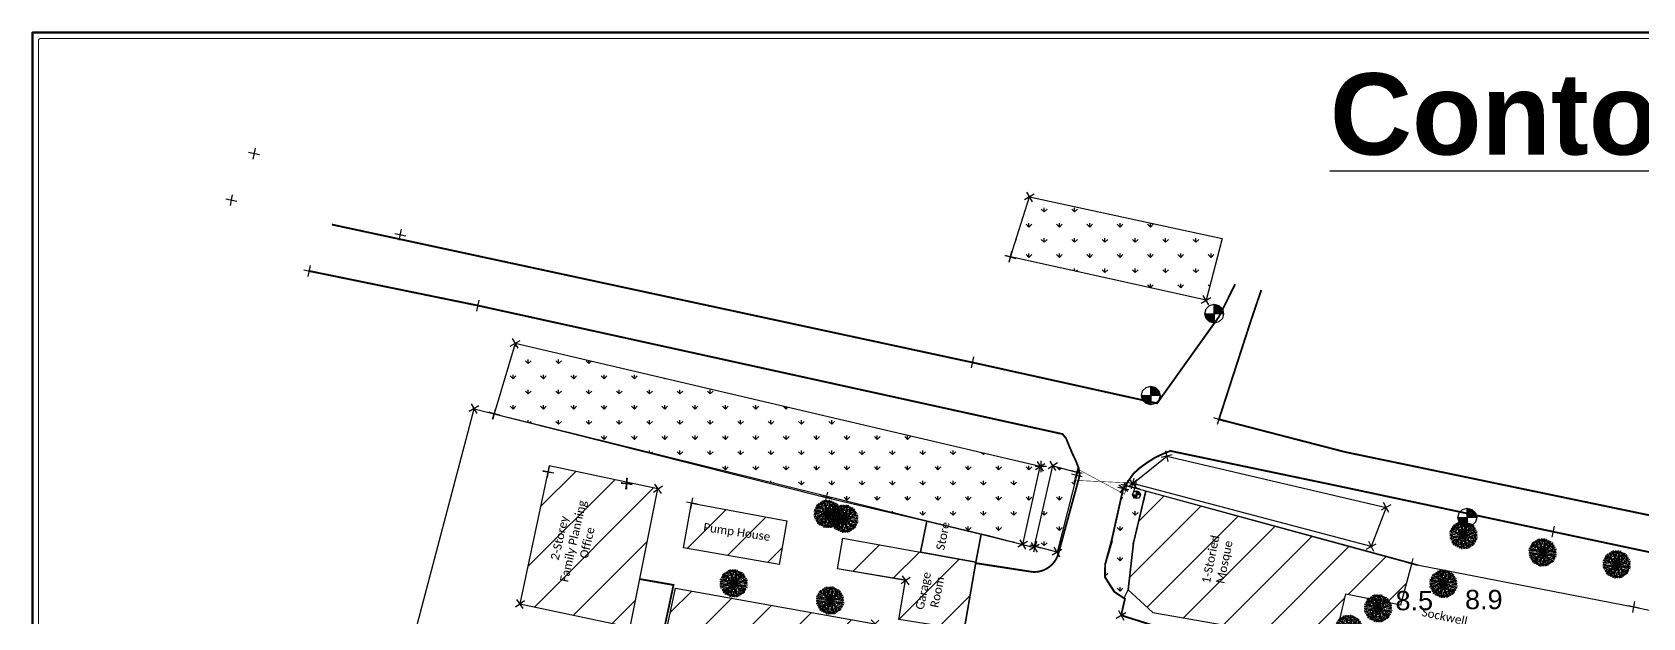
# Model space of a CAD drawing. Header units: metres. Extents: x 347471 to 695982, y 2547992 to 5097170.
# Drawn here: x 348286.7 to 348440.1, y 2548594.7 to 2548650.6 of the extents above; entities that cross this region are included whole.
import ezdxf
from ezdxf.enums import TextEntityAlignment as Align

# ---------------------------------------------------------------- set-up
doc = ezdxf.new("R2010")
doc.units = ezdxf.units.M
doc.linetypes.add('SFTR_dash-dot-dot', pattern=[21, 12, -3, 0, -3, 0, -3])
doc.linetypes.add('SFTR_thick (heavy)', pattern=[0])
for name, color, linetype in [('Bituminous Road', 16, 'SFTR_dash-dot-dot'), ('Boundary Wall', 30, 'SFTR_thick (heavy)'), ('Earthen Road1', 3, 'Continuous'), ('Electric Pole', 1, 'Continuous'), ('FPO', 16, 'Continuous'), ('FPO_BLDG', 16, 'Continuous'), ('GARDEN1', 96, 'Continuous'), ('GARDEN3', 96, 'Continuous'), ('Gate', 1, 'Continuous'), ('GRAGE', 16, 'Continuous'), ('MSQ', 1, 'Continuous'), ('PARKING', 176, 'Continuous'), ('PHOUSE', 176, 'Continuous'), ('pucca building', 140, 'Continuous'), ('Semi Pacca', 7, 'Continuous'), ('text 2', 7, 'Continuous'), ('V-NODE-TREE', 62, 'Continuous')]:
    doc.layers.add(name, color=color, linetype=linetype)
doc.layers.add('Frame', color=7, linetype='Continuous', lineweight=30, true_color=0xff6d34)
doc.layers.add('Paved Road', color=201, linetype='Continuous', lineweight=18)
doc.layers.add('Property Line', color=1, linetype='Continuous', lineweight=30)
doc.styles.add('SFTR_Arial', font='arial.ttf')
pattern_1 = [(90, (465.0107, -6.7616), (-1.4458212353, 1.4458212353), [0.38338125, -2.5082612206]), (45, (465.0107, -6.7616), (-1.4458212355, 1.4458212355), [0.38338125, -1.66131875]), (135, (465.0107, -6.7616), (-1.4458212355, -1.4458212355), [0.38338125, -1.66131875])]
pattern_2 = [(45, (465.0107, -6.7616), (-2.2450640303, 2.2450640303), [])]

# ---------------------------------------------------------------- blocks, each defined once
blk = doc.blocks.new('Cross')
at = {"color": 0, "linetype": 'Continuous', "flags": 128}
for points in [[(0.54, 0), (-0.53, 0)], [(0, 0.53), (0, -0.53)]]:
    blk.add_lwpolyline(points, dxfattribs=at)
blk = doc.blocks.new('Benchmark')
at = {"linetype": 'Continuous'}
for points in [[(0, 0), (0, 1.8), (0.9, 1.55), (1.55, 0.9), (1.8, 0)], [(0, 0), (0, -1.8), (-0.9, -1.55), (-1.55, -0.9), (-1.8, 0)]]:
    blk.add_hatch(color=0, dxfattribs=at).paths.add_polyline_path(points)
at = {"color": 0, "linetype": 'Continuous', "flags": 128}
for points in [[(-1.8, 0), (-1.55, 0.9), (-0.9, 1.55), (0, 1.8), (0.9, 1.55), (1.55, 0.9), (1.8, 0), (1.55, -0.9), (0.9, -1.55), (0, -1.8), (-0.9, -1.55), (-1.55, -0.9)], [(0, 0), (0, -1.8), (-0.9, -1.55), (-1.55, -0.9), (-1.8, 0)], [(0, 0), (0, 1.8), (0.9, 1.55), (1.55, 0.9), (1.8, 0)]]:
    blk.add_lwpolyline(points, close=True, dxfattribs=at)
blk = doc.blocks.new('Tree 6')
at = {"color": 0, "linetype": 'ByBlock', "lineweight": -2}
for p, q in [((-0.092, 0.014), (-0.121, 0.015)), ((-0.089, 0.03), (-0.118, 0.039)), ((-0.069, 0.015), (-0.117, 0.025)), ((-0.1, 0.008), (-0.116, 0.006)), ((-0.091, 0.041), (-0.112, 0.052)), ((-0.09, 0.049), (-0.11, 0.058)), ((-0.048, 0.019), (-0.102, 0.04)), ((-0.083, 0.057), (-0.098, 0.064)), ((-0.073, 0.058), (-0.097, 0.073)), ((-0.044, 0.002), (-0.094, 0.005)), ((-0.052, 0.048), (-0.089, 0.08)), ((-0.044, 0.024), (-0.085, 0.046)), ((-0.062, 0.07), (-0.083, 0.093)), ((-0.037, 0.024), (-0.079, 0.051)), ((-0.058, 0.08), (-0.071, 0.101)), ((-0.032, 0.041), (-0.069, 0.086)), ((-0.054, 0.087), (-0.066, 0.106)), ((-0.019, 0.005), (-0.057, 0.015)), ((-0.043, 0.09), (-0.053, 0.104)), ((-0.026, 0.043), (-0.051, 0.082)), ((-0.034, 0.087), (-0.048, 0.112)), ((-0.02, 0.039), (-0.043, 0.084)), ((0, 0), (-0.042, -0.001)), ((-0.014, 0.014), (-0.041, 0.042)), ((-0.021, 0.067), (-0.037, 0.114)), ((0, 0), (-0.037, 0.02)), ((0, 0), (-0.036, -0.022)), ((0, 0), (-0.034, 0.002)), ((0, 0), (-0.03, -0.015)), ((0, 0), (-0.028, 0.018)), ((-0.018, 0.092), (-0.025, 0.121)), ((0, 0), (-0.022, 0.036)), ((0, 0), (-0.02, -0.037)), ((0, 0), (-0.018, -0.028)), ((-0.007, 0.051), (-0.016, 0.109)), ((-0.005, 0.019), (-0.015, 0.057)), ((0, 0), (-0.015, 0.03)), ((-0.01, 0.099), (-0.011, 0.123)), ((-0.003, 0.102), (-0.004, 0.124)), ((-0.001, 0.05), (-0.003, 0.096)), ((0, 0), (-0.002, -0.034)), ((0, 0), (-0.001, 0.042)), ((0, 0), (0.02, 0.037)), ((0, 0), (0.002, 0.034)), ((0, 0), (0.018, 0.028)), ((0, 0), (0.036, 0.022)), ((0, 0), (0.03, 0.015)), ((0, 0), (0.042, 0.001)), ((0, 0), (0.015, -0.03)), ((0, 0), (0.001, -0.042)), ((0, 0), (0.034, -0.002)), ((0, 0), (0.037, -0.02)), ((0, 0), (0.028, -0.018)), ((0, 0), (0.022, -0.036)), ((0.002, 0.044), (0.005, 0.094)), ((0.005, 0.019), (0.015, 0.057)), ((0.008, 0.1), (0.006, 0.116)), ((0.014, 0.092), (0.015, 0.121)), ((0.014, 0.014), (0.042, 0.041)), ((0.015, 0.069), (0.025, 0.117)), ((0.019, 0.048), (0.04, 0.102)), ((0.019, 0.005), (0.057, 0.015)), ((0.024, 0.044), (0.046, 0.085)), ((0.024, 0.037), (0.051, 0.079)), ((0.03, 0.089), (0.039, 0.118)), ((0.039, 0.02), (0.084, 0.043)), ((0.041, 0.091), (0.052, 0.112)), ((0.041, 0.032), (0.086, 0.069)), ((0.043, 0.026), (0.082, 0.051)), ((0.048, 0.052), (0.08, 0.089)), ((0.049, 0.09), (0.058, 0.11)), ((0.05, 0.001), (0.096, 0.003)), ((0.051, 0.007), (0.109, 0.016)), ((0.057, 0.083), (0.064, 0.098)), ((0.058, 0.073), (0.073, 0.097)), ((0.067, 0.021), (0.114, 0.037)), ((0.07, 0.062), (0.093, 0.083)), ((0.08, 0.058), (0.101, 0.071)), ((0.087, 0.054), (0.106, 0.066)), ((0.087, 0.034), (0.112, 0.048)), ((0.09, 0.043), (0.104, 0.053)), ((0.092, 0.018), (0.121, 0.025)), ((0.099, 0.01), (0.123, 0.011)), ((0.102, 0.003), (0.124, 0.004)), ((-0.102, -0.003), (-0.124, -0.004)), ((-0.099, -0.01), (-0.123, -0.011)), ((-0.092, -0.018), (-0.121, -0.025)), ((-0.067, -0.021), (-0.114, -0.037)), ((-0.087, -0.034), (-0.112, -0.048)), ((-0.051, -0.007), (-0.109, -0.016)), ((-0.087, -0.054), (-0.106, -0.066)), ((-0.09, -0.043), (-0.104, -0.053)), ((-0.08, -0.058), (-0.101, -0.071)), ((-0.05, -0.001), (-0.096, -0.003)), ((-0.07, -0.062), (-0.093, -0.083)), ((-0.041, -0.032), (-0.086, -0.069)), ((-0.039, -0.02), (-0.084, -0.043)), ((-0.043, -0.026), (-0.082, -0.051)), ((-0.048, -0.052), (-0.08, -0.089)), ((-0.058, -0.073), (-0.073, -0.097)), ((-0.057, -0.083), (-0.064, -0.098)), ((-0.049, -0.09), (-0.058, -0.11)), ((-0.019, -0.005), (-0.057, -0.015)), ((-0.041, -0.091), (-0.052, -0.112)), ((-0.024, -0.037), (-0.051, -0.079)), ((-0.024, -0.044), (-0.046, -0.085)), ((-0.014, -0.014), (-0.042, -0.041)), ((-0.019, -0.048), (-0.04, -0.102)), ((-0.03, -0.089), (-0.039, -0.118)), ((-0.015, -0.069), (-0.025, -0.117)), ((-0.005, -0.019), (-0.015, -0.057)), ((-0.014, -0.092), (-0.015, -0.121)), ((-0.008, -0.1), (-0.006, -0.116)), ((-0.002, -0.044), (-0.005, -0.094)), ((0.001, -0.05), (0.003, -0.096)), ((0.003, -0.102), (0.004, -0.124)), ((0.005, -0.019), (0.015, -0.057)), ((0.007, -0.051), (0.016, -0.109)), ((0.01, -0.099), (0.011, -0.123)), ((0.014, -0.014), (0.041, -0.042)), ((0.018, -0.092), (0.025, -0.121)), ((0.019, -0.005), (0.057, -0.015)), ((0.02, -0.039), (0.043, -0.084)), ((0.021, -0.067), (0.037, -0.114)), ((0.026, -0.043), (0.051, -0.082)), ((0.032, -0.041), (0.069, -0.086)), ((0.034, -0.087), (0.048, -0.112)), ((0.037, -0.024), (0.079, -0.051)), ((0.043, -0.09), (0.053, -0.104)), ((0.044, -0.002), (0.094, -0.005)), ((0.044, -0.024), (0.085, -0.046)), ((0.048, -0.019), (0.102, -0.04)), ((0.052, -0.048), (0.089, -0.08)), ((0.054, -0.087), (0.066, -0.106)), ((0.058, -0.08), (0.071, -0.101)), ((0.062, -0.07), (0.083, -0.093)), ((0.069, -0.015), (0.117, -0.025)), ((0.073, -0.058), (0.097, -0.073)), ((0.083, -0.057), (0.098, -0.064)), ((0.089, -0.03), (0.118, -0.039)), ((0.09, -0.049), (0.11, -0.058)), ((0.091, -0.041), (0.112, -0.052)), ((0.092, -0.014), (0.121, -0.015)), ((0.1, -0.008), (0.116, -0.006))]:
    blk.add_line(p, q, dxfattribs=at)

msp = doc.modelspace()

# ---------------------------------------------------------------- hatches: boundary and pattern name
at = {"layer": 'Gate', "true_color": 0x7aafdf}
h = msp.add_hatch(dxfattribs=at)
h.set_pattern_fill('ANSI31', color=143)
h.set_pattern_definition(pattern_2)
h.paths.add_polyline_path([(348343.64, 2548593.833), (348346.292, 2548607.024), (348346.292, 2548607.024), (348343.896, 2548607.532), (348343.319, 2548607.532), (348343.319, 2548607.655), (348335.987, 2548609.211), (348335.86, 2548608.62), (348335.826, 2548608.625), (348333.156, 2548596.049)])
h.paths.add_polyline_path([(348331.84, 2548582.779), (348333.685, 2548590.865), (348337.59, 2548589.974), (348335.745, 2548581.888)], flags=9)
h = msp.add_hatch(dxfattribs=at)
h.set_pattern_fill('ANSI31', color=143)
h.set_pattern_definition(pattern_2)
h.paths.add_polyline_path([(348357.84, 2548599.807), (348358.574, 2548603.97), (348349.508, 2548605.652), (348348.72, 2548601.403)])
h.paths.add_polyline_path([(348350.246, 2548602.509), (348357.069, 2548601.487), (348357.356, 2548603.404), (348350.534, 2548604.426)], flags=24)
h = msp.add_hatch(dxfattribs=at)
h.set_pattern_fill('ANSI31', color=143)
h.set_pattern_definition(pattern_2)
h.paths.add_polyline_path([(348404.865, 2548593.242), (348404.723, 2548592.358), (348405.117, 2548591.977), (348405.712, 2548592.082), (348405.97, 2548593.046), (348410.73, 2548592.262), (348411.835, 2548597.003), (348417.071, 2548595.954), (348418.121, 2548599.879), (348392.769, 2548606.8), (348391.622, 2548601.869), (348391.094, 2548597.393), (348393.439, 2548595.248)])
h.paths.add_polyline_path([(348394.379, 2548580.621), (348395.346, 2548585.432), (348398.103, 2548584.878), (348397.136, 2548580.066)], flags=9)
h = msp.add_hatch(dxfattribs=at)
h.set_pattern_fill('ANSI31', color=143)
h.set_pattern_definition(pattern_2)
h.paths.add_polyline_path([(348376.585, 2548600.027), (348375.498, 2548593.768), (348376.57, 2548593.621), (348377.008, 2548593.584), (348377.682, 2548593.463), (348379.051, 2548592.874, -0.3473516), (348379.485, 2548590.256), (348376.801, 2548585.8), (348375.725, 2548584.921), (348375.301, 2548584.79), (348374.86, 2548584.746), (348374.071, 2548584.711), (348356.726, 2548588.113), (348357.364, 2548587.001), (348355.506, 2548587.001), (348356.435, 2548588.621), (348356.726, 2548588.113), (348374.071, 2548584.711), (348374.86, 2548584.746), (348375.301, 2548584.79), (348375.725, 2548584.921), (348376.801, 2548585.8), (348379.485, 2548590.256, 0.3473516), (348379.051, 2548592.874), (348377.682, 2548593.463), (348377.008, 2548593.584), (348376.57, 2548593.621), (348375.498, 2548593.768), (348375.466, 2548593.581), (348369.244, 2548594.56), (348369.889, 2548598.302), (348363.423, 2548599.384), (348363.919, 2548602.307), (348363.922, 2548602.31)])
h.paths.add_polyline_path([(348366.999, 2548577.617), (348367.777, 2548581.486), (348370.279, 2548580.983), (348369.502, 2548577.114)], flags=9)
h = msp.add_hatch(dxfattribs=at)
h.set_pattern_fill('ANSI31', color=143)
h.set_pattern_definition(pattern_2)
h.paths.add_polyline_path([(348356.293, 2548588.375), (348356.435, 2548588.621), (348356.608, 2548588.32), (348365.344, 2548586.788), (348366.97, 2548594.141), (348347.961, 2548597.551), (348346.4, 2548590.109)])
h.paths.add_polyline_path([(348351.68, 2548592.403), (348358.428, 2548590.985), (348358.827, 2548592.882), (348352.078, 2548594.3)], flags=24)
at = {"layer": 'Paved Road', "lineweight": 25, "true_color": 0x136734}
h = msp.add_hatch(dxfattribs=at)
h.set_pattern_fill('GRASS', color=116, scale=0.0805)
h.set_pattern_definition(pattern_1)
h.paths.add_polyline_path([(348398.522, 2548625.003), (348400.053, 2548630.897), (348381.693, 2548634.855), (348379.888, 2548629.154)])
h = msp.add_hatch(dxfattribs=at)
h.set_pattern_fill('GRASS', color=116, scale=0.0805)
h.set_pattern_definition(pattern_1)
h.paths.add_polyline_path([(348332.702, 2548620.891), (348330.706, 2548614.177), (348331.23, 2548614.047), (348374.739, 2548603.288), (348377.511, 2548602.638), (348381.05, 2548601.727), (348381.05, 2548601.727), (348382.714, 2548609.152), (348382.706, 2548609.152), (348382.716, 2548609.158)])
h = msp.add_hatch(dxfattribs=at)
h.set_pattern_fill('GRASS', color=116, scale=0.0805)
h.set_pattern_definition(pattern_1)
h.paths.add_polyline_path([(348386.281, 2548608.599), (348383.917, 2548609.216), (348382.177, 2548601.562), (348382.778, 2548601.403), (348384.331, 2548600.991)])
h = msp.add_hatch(dxfattribs=at)
h.set_pattern_fill('GRASS', color=116, scale=0.0805)
h.set_pattern_definition(pattern_1)
h.paths.add_polyline_path([(348391.622, 2548601.869), (348392.776, 2548606.829), (348391.716, 2548607.117), (348390.821, 2548607.348), (348390.634, 2548607.082), (348389.515, 2548602.058), (348388.935, 2548599.933), (348388.92, 2548599.824), (348388.91, 2548598.601), (348389.756, 2548597.256), (348390.706, 2548596.618), (348391.094, 2548597.393)])
h.paths.add_polyline_path([(348391.709, 2548606.149), (348391.577, 2548606.281), (348391.525, 2548606.464), (348391.577, 2548606.648), (348391.709, 2548606.78), (348391.893, 2548606.832), (348392.076, 2548606.78), (348392.209, 2548606.648), (348392.26, 2548606.464), (348392.209, 2548606.281), (348392.076, 2548606.149), (348391.893, 2548606.097)], flags=16)
h.paths.add_polyline_path([(348391.893, 2548606.464), (348391.893, 2548606.832), (348392.076, 2548606.78), (348392.209, 2548606.648), (348392.26, 2548606.464)], flags=0)

# ---------------------------------------------------------------- linework, layer by layer
for points in [[(348524.276, 2548650.558), (348524.276, 2548483.223), (348286.686, 2548483.223), (348286.686, 2548650.558)], [(348524.245, 2548650.527), (348524.245, 2548483.254), (348286.717, 2548483.254), (348286.717, 2548650.527)]]:
    msp.add_lwpolyline(points, close=True)
msp.add_lwpolyline([(348349.533, 2548605.647), (348358.574, 2548603.97), (348357.84, 2548599.807), (348348.72, 2548601.403), (348349.508, 2548605.652)])
at = {"color": 16}
msp.add_lwpolyline([(348375.466, 2548593.581), (348376.585, 2548600.027)], dxfattribs=at)
at = {"layer": 'Earthen Road1', "flags": 128}
msp.add_lwpolyline([(348379.888, 2548629.154), (348381.693, 2548634.855), (348400.053, 2548630.897), (348398.522, 2548625.003)], close=True, dxfattribs=at)
at = {"layer": 'Frame', "color": 7, "linetype": 'Continuous', "lineweight": 60}
msp.add_lwpolyline([(348524.245, 2548650.527), (348524.245, 2548483.254), (348286.717, 2548483.254), (348286.717, 2548650.527)], close=True, dxfattribs=at)
at = {"layer": 'Frame', "color": 7, "lineweight": 15}
msp.add_lwpolyline([(348486.282, 2548484.097, -0.4142136), (348486.001, 2548483.816), (348287.56, 2548483.816, -0.4142136), (348287.279, 2548484.097), (348287.279, 2548649.684, -0.4142136), (348287.56, 2548649.965), (348486.001, 2548649.965, -0.4142136), (348486.282, 2548649.684), (348486.282, 2548484.097)], format="xyb", dxfattribs=at)
at = {"layer": 'Gate', "color": 2, "lineweight": 30, "extrusion": (-0.001411, -0.005032, 0.999986), "const_width": 0.0519, "elevation": -13316.672}
msp.add_lwpolyline([(348390.409, 2548571.769), (348390.709, 2548572.858), (348385.612, 2548573.09), (348385.912, 2548574.179)], close=True, dxfattribs=at)
at = {"layer": 'GRAGE', "color": 16, "flags": 128}
msp.add_lwpolyline([(348369.244, 2548594.56), (348369.892, 2548598.301), (348363.423, 2548599.384), (348363.919, 2548602.307), (348376.586, 2548600.03)], dxfattribs=at)
at = {"layer": 'PARKING', "color": 176, "flags": 128}
msp.add_lwpolyline([(348365.348, 2548586.787), (348346.4, 2548590.106), (348347.961, 2548597.551), (348366.973, 2548594.143)], dxfattribs=at)
at = {"layer": 'Paved Road', "color": 116, "lineweight": 30, "true_color": 0x136734}
for points in [[(348379.888, 2548629.154), (348381.693, 2548634.855), (348400.053, 2548630.897), (348398.522, 2548625.003)], [(348330.706, 2548614.177), (348381.05, 2548601.727), (348382.716, 2548609.158), (348332.702, 2548620.891)], [(348391.54, 2548607.533), (348394.769, 2548610.133), (348415.666, 2548605.241), (348414.258, 2548601.531)]]:
    msp.add_lwpolyline(points, close=True, dxfattribs=at)
at = {"layer": 'Paved Road', "color": 1, "linetype": 'Continuous', "ltscale": 20, "const_width": 0.178}
for points in [[(348315.235, 2548632.22), (348376.246, 2548619.076), (348393.853, 2548615.178), (348399.749, 2548623.43), (348401.292, 2548626.528)], [(348471.175, 2548598.18), (348411.765, 2548610.537), (348399.747, 2548613.651), (348400.971, 2548617.435), (348402.815, 2548623.124), (348403.783, 2548625.981)], [(348430.814, 2548582.162), (348390.432, 2548594.969), (348390.795, 2548596.555), (348390.695, 2548596.603), (348389.782, 2548597.2), (348389.743, 2548597.247), (348388.895, 2548598.596), (348388.905, 2548599.823), (348389.515, 2548602.058), (348390.634, 2548607.082), (348391.6, 2548608.459), (348392.133, 2548608.963), (348392.828, 2548609.468), (348393.637, 2548609.991), (348394.408, 2548610.353), (348395.116, 2548610.639), (348411.122, 2548607.292), (348431.593, 2548602.936), (348470.317, 2548594.715)]]:
    msp.add_lwpolyline(points, dxfattribs=at)
for points in [[(348376.586, 2548599.938), (348381.753, 2548599.14, 0.1708293), (348383.234, 2548599.361, 0.2123807), (348384.465, 2548600.897), (348386.481, 2548608.302), (348386.381, 2548609.017), (348386.147, 2548609.618), (348385.751, 2548610.463), (348385.297, 2548611.557), (348385.175, 2548611.857), (348384.844, 2548612.249), (348384.844, 2548612.249), (348329.171, 2548624.493), (348313.09, 2548627.787)], [(348375.498, 2548593.768), (348376.57, 2548593.621), (348377.682, 2548593.463, -0.1507977), (348379.051, 2548592.874, -0.3473516), (348379.485, 2548590.256), (348376.801, 2548585.8), (348375.725, 2548584.921), (348375.301, 2548584.79), (348374.86, 2548584.746), (348374.071, 2548584.711), (348354.974, 2548588.456), (348346.106, 2548589.964), (348347.784, 2548597.86), (348344.563, 2548598.423)]]:
    msp.add_lwpolyline(points, format="xyb", dxfattribs=at)
at = {"layer": 'Paved Road', "color": 116, "lineweight": 30, "true_color": 0x136734}
for points in [[(348386.281, 2548608.599), (348384.331, 2548600.991), (348382.177, 2548601.562)], [(348389.562, 2548602.051), (348388.92, 2548599.824), (348388.91, 2548598.601), (348389.756, 2548597.256), (348390.706, 2548596.618), (348391.094, 2548597.393), (348391.622, 2548601.869), (348392.776, 2548606.829)]]:
    msp.add_lwpolyline(points, dxfattribs=at)
at = {"layer": 'Property Line', "color": 6, "linetype": 'ByBlock', "flags": 128}
msp.add_lwpolyline([(348306.643, 2548529.31), (348319.152, 2548578.047), (348328.782, 2548614.662), (348362.335, 2548606.195), (348377.511, 2548602.638), (348382.15, 2548601.444), (348383.917, 2548609.216), (348386.445, 2548608.556)], dxfattribs=at)
at = {"layer": 'Property Line', "color": 6, "linetype": 'Continuous', "flags": 128}
msp.add_lwpolyline([(348390.821, 2548607.348), (348391.716, 2548607.117), (348418.494, 2548599.839), (348418.799, 2548599.738), (348439.247, 2548595.766), (348448.283, 2548593.874), (348453.39, 2548592.869), (348455.429, 2548592.652), (348469.417, 2548590.064), (348455.891, 2548557.58), (348447.855, 2548537.589), (348437.336, 2548507.65), (348431.297, 2548493.373), (348398.791, 2548502.931), (348385.998, 2548506.325), (348385.593, 2548506.356), (348306.643, 2548529.31)], dxfattribs=at)
at = {"layer": 'pucca building', "lineweight": 30}
for points in [[(348346.292, 2548607.024), (348335.952, 2548609.219), (348333.156, 2548596.046)], [(348333.154, 2548596.049), (348343.64, 2548593.833), (348346.292, 2548607.021)], [(348404.865, 2548593.24), (348404.723, 2548592.358), (348405.117, 2548591.977), (348405.712, 2548592.082), (348405.97, 2548593.046), (348410.73, 2548592.262), (348411.835, 2548597.003), (348417.071, 2548595.954), (348418.121, 2548599.879), (348392.769, 2548606.8), (348391.622, 2548601.869), (348391.094, 2548597.393), (348393.439, 2548595.248), (348404.863, 2548593.243), (348404.865, 2548593.242)], [(348371.904, 2548603.953), (348371.303, 2548600.98), (348376.58, 2548600.031), (348377.102, 2548602.703), (348371.904, 2548603.953)], [(348363.922, 2548602.31), (348376.585, 2548600.027), (348375.466, 2548593.581), (348369.244, 2548594.56), (348369.89, 2548598.304), (348363.423, 2548599.384), (348363.922, 2548602.31)], [(348347.961, 2548597.551), (348366.97, 2548594.141), (348365.344, 2548586.788), (348346.398, 2548590.109), (348347.961, 2548597.551)]]:
    msp.add_lwpolyline(points, dxfattribs=at)
at = {"layer": 'Semi Pacca', "color": 1, "linetype": 'ByBlock', "flags": 128}
msp.add_lwpolyline([(348377.102, 2548602.703), (348376.58, 2548600.031), (348371.303, 2548600.98), (348371.904, 2548603.953)], close=True, dxfattribs=at)

# ---------------------------------------------------------------- block references
at = {"layer": 'Bituminous Road'}
for p, rotation in [((348307.814, 2548638.982), 347.8422140388893), ((348305.669, 2548634.549), 168.4237812164067), ((348321.75, 2548631.255), 168.0101740984815), ((348313.09, 2548627.787), 168.4237812164067), ((348329.171, 2548624.493), 168.0101740984815), ((348376.246, 2548619.076), 347.6794479224027), ((348399.747, 2548613.651), 72.08283198620985), ((348390.634, 2548607.082), 234.9428781964162), ((348390.634, 2548607.082), 77.44736319183735), ((348431.593, 2548602.936), 168.0006011379673), ((348390.432, 2548594.969), 119.7585512317469)]:
    msp.add_blockref('Cross', p, dxfattribs=dict(at, rotation=rotation))
at = {"layer": 'Boundary Wall'}
for p, rotation in [((348328.782, 2548614.662), 30.55111092200361), ((348383.917, 2548609.216), 31.27538831501605), ((348386.202, 2548608.619), 345.364520671264), ((348390.923, 2548607.321), 345.5653165006138), ((348391.716, 2548607.117), 345.1800894656722), ((348362.335, 2548606.195), 346.3232336213833), ((348382.15, 2548601.444), 31.37628736123746), ((348439.247, 2548595.766), 348.5894646429461)]:
    msp.add_blockref('Cross', p, dxfattribs=dict(at, rotation=rotation))
at = {"layer": 'Earthen Road1'}
for p, rotation in [((348381.693, 2548634.855), 30.12903597131223), ((348381.693, 2548634.855), 30.12903597131223), ((348379.888, 2548629.154), 72.42405380533692), ((348379.888, 2548629.154), 72.42405380533692), ((348379.888, 2548629.154), 167.4415691174399), ((348379.888, 2548629.154), 167.4415691174399), ((348398.522, 2548625.003), 211.4402927935388), ((348398.522, 2548625.003), 211.4402927935388), ((348332.702, 2548620.891), 210.1220485093367), ((348330.706, 2548614.177), 253.4466185792448), ((348330.706, 2548614.177), 346.1103661028367), ((348394.769, 2548610.133), 12.83495822703275), ((348382.716, 2548609.158), 122.0832432594682), ((348391.54, 2548607.533), 38.84454392477981), ((348391.54, 2548607.533), 165.2017956579178), ((348415.666, 2548605.241), 298.0271029648569), ((348381.05, 2548601.727), 31.73968709117227), ((348414.258, 2548601.531), 207.2153145291729)]:
    msp.add_blockref('Cross', p, dxfattribs=dict(at, rotation=rotation))
msp.add_blockref('Cross', (348382.771, 2548609.152), dxfattribs=at)
at = {"layer": 'Electric Pole'}
for p, xscale, yscale, zscale in [((348399.297, 2548623.719), 0.5, 0.5, 0.5), ((348393.255, 2548615.921), 0.5, 0.5, 0.5), ((348391.893, 2548606.464), 0.2040264925425087, 0.2040264925425087, 0.2040264925425087), ((348423.403, 2548604.289), 0.5, 0.5, 0.5)]:
    msp.add_blockref('Benchmark', p, dxfattribs=dict(at, xscale=xscale, yscale=yscale, zscale=zscale))
at = {"layer": 'FPO'}
msp.add_blockref('Cross', (348343.319, 2548607.532), dxfattribs=at)
at = {"layer": 'FPO_BLDG'}
for p, rotation in [((348335.86, 2548608.62), 257.8516710085785), ((348335.86, 2548608.62), 171.7077807124345), ((348343.319, 2548607.532), 170.9730029676662), ((348346.295, 2548607.02), 125.2319309600707), ((348333.154, 2548596.049), 303.9661485885487)]:
    msp.add_blockref('Cross', p, dxfattribs=dict(at, rotation=rotation))
at = {"layer": 'GARDEN1', "color": 96}
for p, rotation in [((348386.202, 2548608.29), 255.6225715476251), ((348382.263, 2548601.539), 165.1582907029967), ((348384.331, 2548600.991), 210.3904311253109)]:
    msp.add_blockref('Cross', p, dxfattribs=dict(at, rotation=rotation))
at = {"layer": 'GARDEN3', "color": 96, "rotation": 224.5131641967077}
msp.add_blockref('Cross', (348366.973, 2548594.143), dxfattribs=at)
at = {"layer": 'GRAGE', "color": 16, "rotation": 125.3345048005605}
msp.add_blockref('Cross', (348369.892, 2548598.301), dxfattribs=at)
at = {"layer": 'MSQ', "rotation": 165.09110468294}
msp.add_blockref('Cross', (348418.121, 2548599.879), dxfattribs=at)
at = {"layer": 'PHOUSE', "color": 176, "rotation": 259.117849417667}
msp.add_blockref('Cross', (348349.534, 2548605.651), dxfattribs=at)
at = {"layer": 'V-NODE-TREE', "xscale": 10.81002087808364, "yscale": 10.81002087808364, "zscale": 10.81002087808364, "rotation": 10.23163484014041}
for p in [(348362.47, 2548604.631), (348364.061, 2548604.176), (348423.048, 2548602.616), (348430.586, 2548600.959), (348437.642, 2548599.822), (348353.515, 2548598.016), (348421.131, 2548597.963), (348362.697, 2548596.379), (348414.907, 2548595.634), (348412.122, 2548593.675)]:
    msp.add_blockref('Tree 6', p, dxfattribs=at)

# ---------------------------------------------------------------- texts
at = {"char_height": 0.8, "attachment_point": 1}
for s, heights, insert, rotation in [('\\pxqc;{\\fCalibri|b0|i0|c0|p34;2-Storey \\PFamily Planning\\P Office}', [0], (348332.08, 2548582.929), 77.14971), ('\\pxqc;{\\fCalibri|b0|i0|c0|p34;Pump House}', [0], (348334.099, 2548606.281), 351.47963), ('\\pxqc;{\\fCalibri|b0|i0|c0|p34;Store}', [0.791], (348369.109, 2548582.996), 78.63343), ('\\pxqc;{\\fCalibri|b0|i0|c0|p34;1-Storied\\PMosque}', [0], (348394.615, 2548580.777), 78.63343), ('\\pxqc;{\\fCalibri|b0|i0|c0|p34;Garage\\P Room}', [0], (348367.235, 2548577.774), 78.63343), ('{\\fCalibri|b0|i0|c0|p34;Sockwell}', [0], (348419.184, 2548595.7), 347.87255)]:
    msp.add_mtext_dynamic_manual_height_columns(s, width=40, gutter_width=12.5, heights=heights, dxfattribs=dict(at, insert=insert, rotation=rotation))
at = {"layer": 'Semi Pacca', "style": 'SFTR_Arial'}
for s, p in [('8.5', (348418.361, 2548596.37)), ('8.9', (348424.982, 2548596.473))]:
    msp.add_text(s, height=1.8422, dxfattribs=at).set_placement(p, align=Align.MIDDLE_CENTER)
at = {"layer": 'text 2', "color": 1, "insert": (348396.647, 2548646.642), "char_height": 5.81714, "width": 69.45823, "attachment_point": 1}
msp.add_mtext('\\pxqc;{\\fArial|b1|i0|c0|p34;\\H1.33333x;\\L\\C143;\\c14659450;Contour }', dxfattribs=at)

doc.saveas('drawing.dxf')
